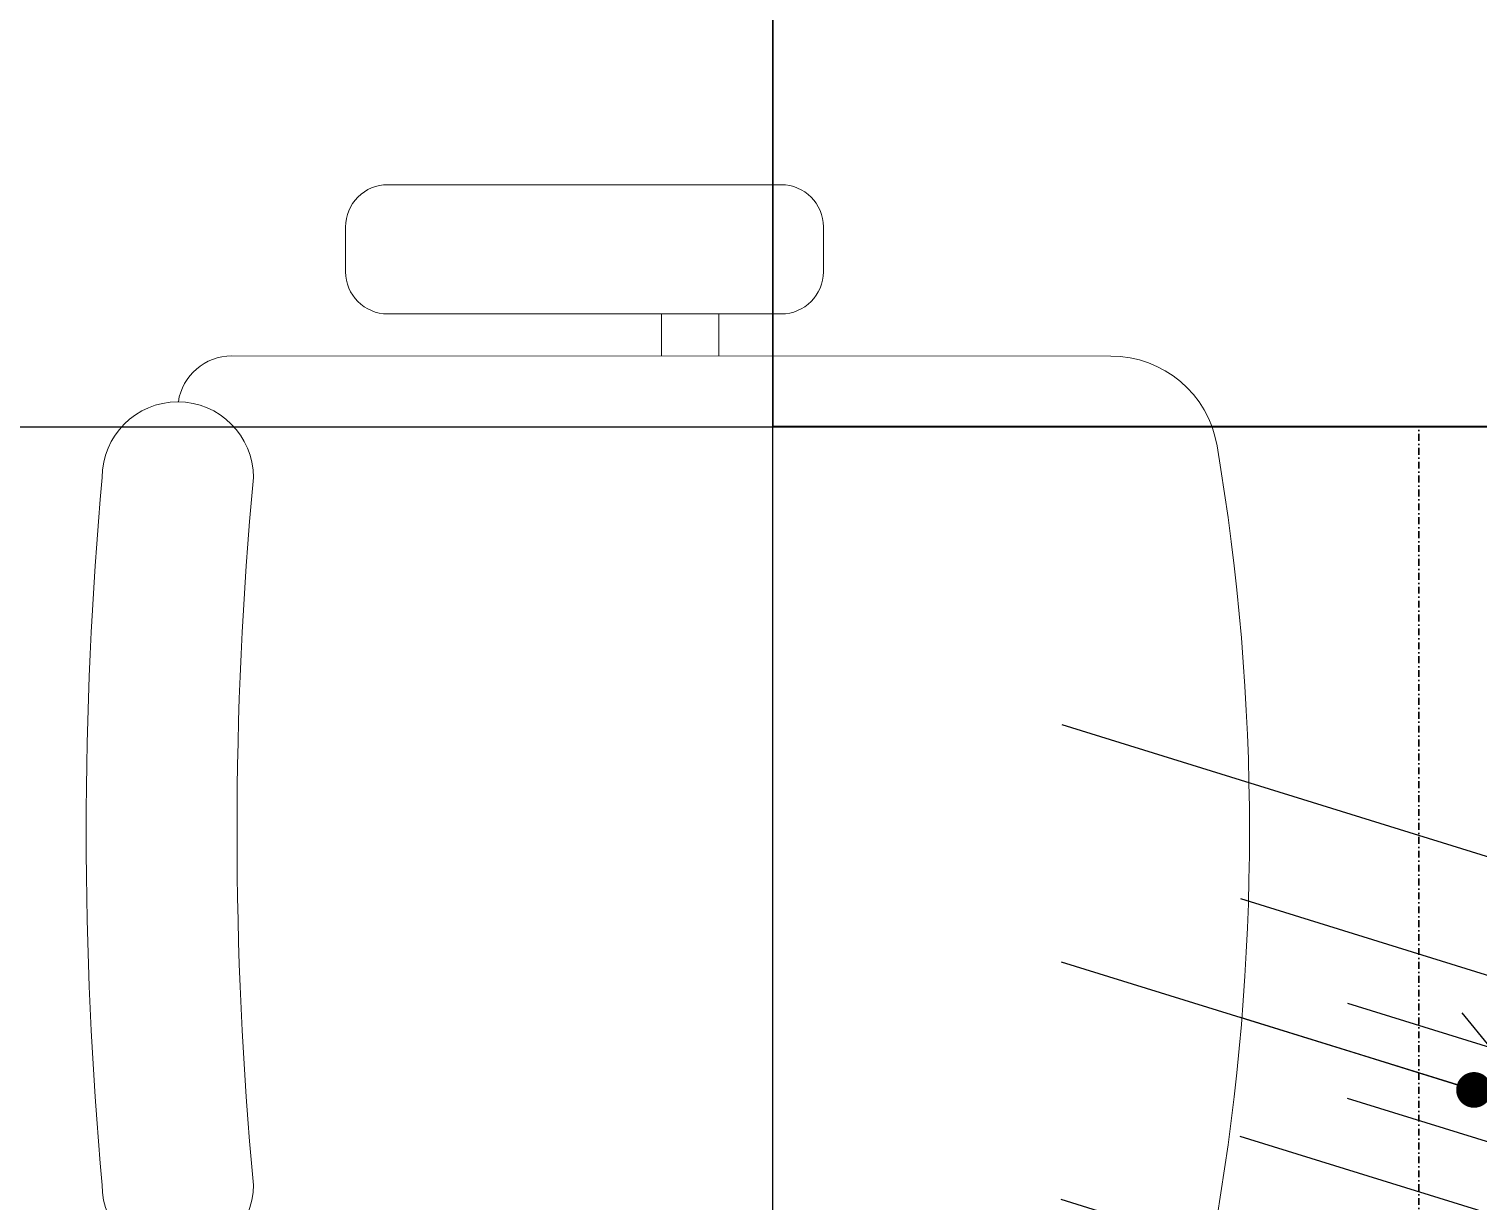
# Model space of a CAD drawing. Extents: x -12260 to 57327, y -29287 to 19916.
# Drawn here: x 38031 to 38703, y 6976 to 7520 of the extents above; entities that cross this region are included whole.
import ezdxf
from ezdxf.enums import TextEntityAlignment as Align

# ---------------------------------------------------------------- set-up
doc = ezdxf.new("R2010")
doc.units = 0
doc.header["$LTSCALE"] = 0.25
doc.linetypes.add('DASHDOT', pattern=[25.4, 12.7, -6.35, 0, -6.35])
doc.layers.add('01-First Floor$0$FALSE CEILING', color=251, linetype='Continuous')
for name, color, linetype, lineweight in [('01-First Floor$0$LOADING', 253, 'Continuous', 5), ('E-LITE-CIRC-NUMB', 6, 'Continuous', 25), ('E-LITE-CLNG', 150, 'Continuous', 35), ('E-LITE-CLNG-CNDT', 6, 'DASHDOT', 35), ('E-LITE-CTRL', 6, 'Continuous', 25), ('E-LITE-IDEN', 6, 'Continuous', 25), ('E-POWR-WIRE', 6, 'Continuous', 25), ('E-POWR-WIRE @ 100', 6, 'Continuous', 25), ('E-POWR-WIRE @ 20', 6, 'Continuous', 25), ('E-POWR-WIRE @ 50', 6, 'Continuous', 25)]:
    doc.layers.add(name, color=color, linetype=linetype, lineweight=lineweight)
doc.styles.add('DC_SIMPLEX', font='SIMPLEX.shx', dxfattribs={"width": 0.7})

# ---------------------------------------------------------------- blocks, each defined once
blk = doc.blocks.new('01-First Floor$0$GF21018-P')
at = {"color": 0}
for p, q in [((-0.2207, 0.47563), (-0.2207, 0.0675)), ((-0.2806, 0.34221), (-0.25983, 0.34221)), ((-0.30021, 0.32259), (-0.30021, 0.14)), ((-0.24021, 0.32259), (-0.24021, 0.14)), ((-0.24021, 0.29372), (-0.2207, 0.29372)), ((-0.24021, 0.26708), (-0.2207, 0.26708)), ((-0.2806, 0.12039), (-0.25983, 0.12039))]:
    blk.add_line(p, q, dxfattribs=at)
for centre, radius, start, end in [((-0.0001, -0.52948), 1.06948, 80.36712, 99.63288), ((-0.1707, 0.47563), 0.05, 99.63288, 180), ((-0.2806, 0.32259), 0.01962, 90, 180), ((-0.25983, 0.32259), 0.01962, 360, 90), ((-0.2806, 0.14), 0.01962, 180, 270), ((-0.25983, 0.14), 0.01962, 270, 360), ((-0.16429, 0.0425), 0.03511, 90, 270), ((0, 1.84674), 1.77674, 264.69456, 275.30527), ((0.16409, 0.0425), 0.03511, 270, 90), ((-0.1957, 0.0675), 0.025, 180, 261.47208), ((0, 1.83136), 1.83136, 264.85322, 275.14698)]:
    blk.add_arc(centre, radius, start, end, dxfattribs=at)
blk = doc.blocks.new('01-First Floor')
at = {"layer": '01-First Floor$0$FALSE CEILING', "linetype": 'Continuous'}
for p, q in [((38376, 5535), (38376, 8610)), ((35376, 7335), (39376, 7335))]:
    blk.add_line(p, q, dxfattribs=at)
at = {"layer": '01-First Floor$0$LOADING', "extrusion": (-7.77426e-06, 2.24021e-05, 1), "xscale": 1000, "yscale": 1000, "zscale": 1000, "rotation": 269.9985892449479}
blk.add_blockref('01-First Floor$0$GF21018-P', (38057.27, 7147.12, -0.26), dxfattribs=at)
blk = doc.blocks.new('*U25')
blk.add_lwpolyline([(-300, 300), (-300, -300), (300, -300), (300, 300)], close=True)
at = {"layer": 'E-LITE-CIRC-NUMB', "style": 'DC_SIMPLEX', "width": 0.7, "flags": 8}
blk.add_attdef('CIRCUIT', text='', height=200, rotation=0, dxfattribs=at).set_placement((-473.9, 300), align=Align.RIGHT)
at = {"layer": 'E-LITE-CTRL', "style": 'DC_SIMPLEX', "width": 0.7, "flags": 8}
blk.add_attdef('CONTROL', (1118.9, -935), '', height=200, rotation=360, dxfattribs=at)
at = {"layer": 'E-LITE-IDEN', "style": 'DC_SIMPLEX', "width": 0.7, "flags": 8}
blk.add_attdef('TYPE', (460.41, 457.65), '', height=200, rotation=360, dxfattribs=at)
blk = doc.blocks.new('*U41')
for p, q in [((-1.6578, 1.6174), (1.6628, 0.5866)), ((1.6628, 0.5866), (1.0035, 1.3888)), ((-1.6603, 0.5154), (1.6603, -0.5154)), ((-1.6628, -0.5866), (1.6578, -1.6174)), ((1.6591, -1.0779), (1.6566, -2.1569))]:
    blk.add_line(p, q)
at = {"const_width": 0.414}
blk.add_lwpolyline([(1.2779, -0.1896, 1), (1.277, -0.6036, 1)], format="xyb", close=True, dxfattribs=at)
blk = doc.blocks.new('*U825')
at = {"layer": 'E-POWR-WIRE @ 100', "xscale": 100, "yscale": 100, "zscale": 100}
blk.add_blockref('*U41', (38675.94, 7035.05), dxfattribs=at)
at = {"layer": 'E-POWR-WIRE @ 20', "xscale": 20, "yscale": 20, "zscale": 20}
blk.add_blockref('*U41', (38675.94, 7035.05), dxfattribs=at)
at = {"layer": 'E-POWR-WIRE @ 50', "xscale": 50, "yscale": 50, "zscale": 50}
blk.add_blockref('*U41', (38675.94, 7035.05), dxfattribs=at)

msp = doc.modelspace()

# ---------------------------------------------------------------- linework, layer by layer
at = {"layer": 'E-LITE-CLNG-CNDT'}
msp.add_lwpolyline([(38675.94, 6735.05), (38675.94, 7335.05)], dxfattribs=at)

# ---------------------------------------------------------------- block references
at = {"layer": 'E-LITE-CLNG', "xscale": -1}
msp.add_blockref('*U25', (38675.99, 7635.05), dxfattribs=at)
at = {"layer": 'E-LITE-CLNG-CNDT'}
msp.add_blockref('01-First Floor', (0, 0), dxfattribs=at)
at = {"layer": 'E-POWR-WIRE'}
msp.add_blockref('*U825', (0, 0), dxfattribs=at)

doc.saveas('drawing.dxf')
